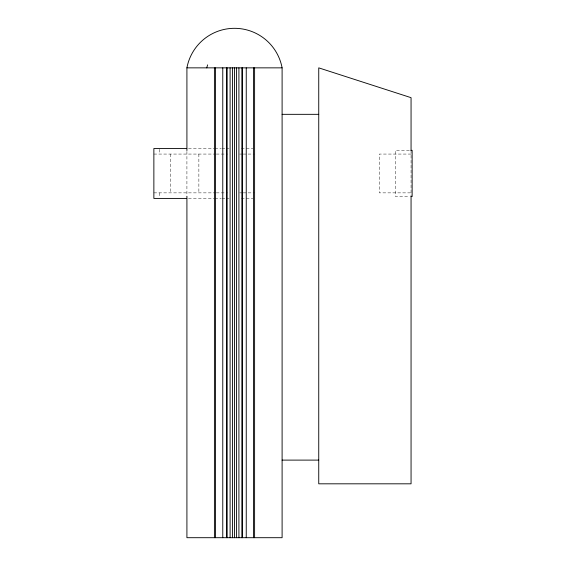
<?xml version="1.0" encoding="UTF-8"?>
<svg xmlns="http://www.w3.org/2000/svg" width="566" height="566" viewBox="0 0 566 566"><rect width="100%" height="100%" fill="white"/><g stroke="black" fill="none" stroke-linecap="round" stroke-linejoin="round"><path stroke-width="0.42" stroke-dasharray="2.83 2.12" d="M188.506 148.511L214.061 148.511M214.939 148.511L221.108 148.511M221.992 148.511L225.516 148.511M226.4 148.511L229.039 148.511M241.378 148.511L252.839 148.511M409.324 150.351L395.478 150.351L395.478 196.579L409.324 196.579M153.867 154.065L215.413 154.065M216.29 154.065L227.603 154.065M239.651 154.065L242.411 154.065M243.168 154.065L254.601 154.065M411.058 154.065L379.27 154.065L379.27 192.865L411.058 192.865M153.867 192.865L215.413 192.865M216.29 192.865L227.603 192.865M239.651 192.865L242.411 192.865M243.168 192.865L254.601 192.865M188.506 198.418L214.061 198.418M214.939 198.418L221.108 198.418M221.992 198.418L225.516 198.418M226.4 198.418L229.039 198.418M241.378 198.418L252.839 198.418M411.058 150.351L411.058 196.579M198.871 154.065L198.871 192.865M186.914 151.426L186.914 196.395M170.748 154.065L170.748 192.865M159.421 149.304L159.421 154.065M159.421 192.865L159.421 197.619"/><path stroke-width="0.85" d="M206.71 67.856L207.63 64.871M186.914 150.549L186.914 67.856L282.101 67.856L282.101 537.7L186.914 537.7L186.914 196.395M282.101 114.332L318.743 114.332M186.738 148.511L153.867 148.511L153.867 198.418L186.738 198.418M411.058 150.351L412.133 150.351L412.133 196.579L411.058 196.579M282.101 460.108L318.743 460.108M411.058 150.542L411.058 97.67L318.743 67.856L318.743 483.817L411.058 483.817L411.058 196.402M254.601 67.856L254.601 537.7M253.448 67.856L253.448 537.7M246.245 67.856L246.245 537.7M242.46 67.856L242.46 537.7M241.866 67.856L241.866 537.7M238.916 67.856L238.916 537.7M236.588 67.856L236.588 537.7M234.508 67.856L234.508 537.7M232.421 67.856L232.421 537.7M230.093 67.856L230.093 537.7M227.15 67.856L227.15 537.7M226.556 67.856L226.556 537.7M222.771 67.856L222.771 537.7M215.568 67.856L215.568 537.7M214.415 67.856L214.415 537.7M186.914 67.856A48.414 48.414 0 0 1 282.101 67.856"/></g></svg>
